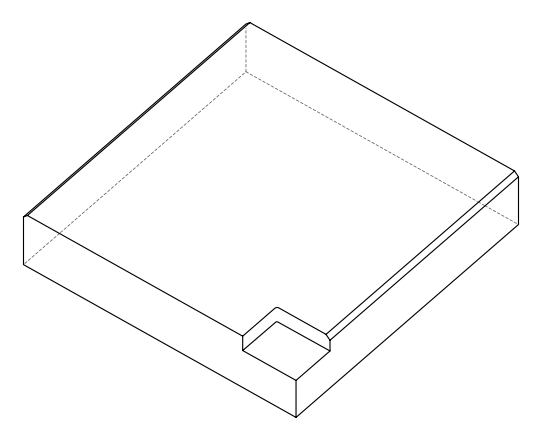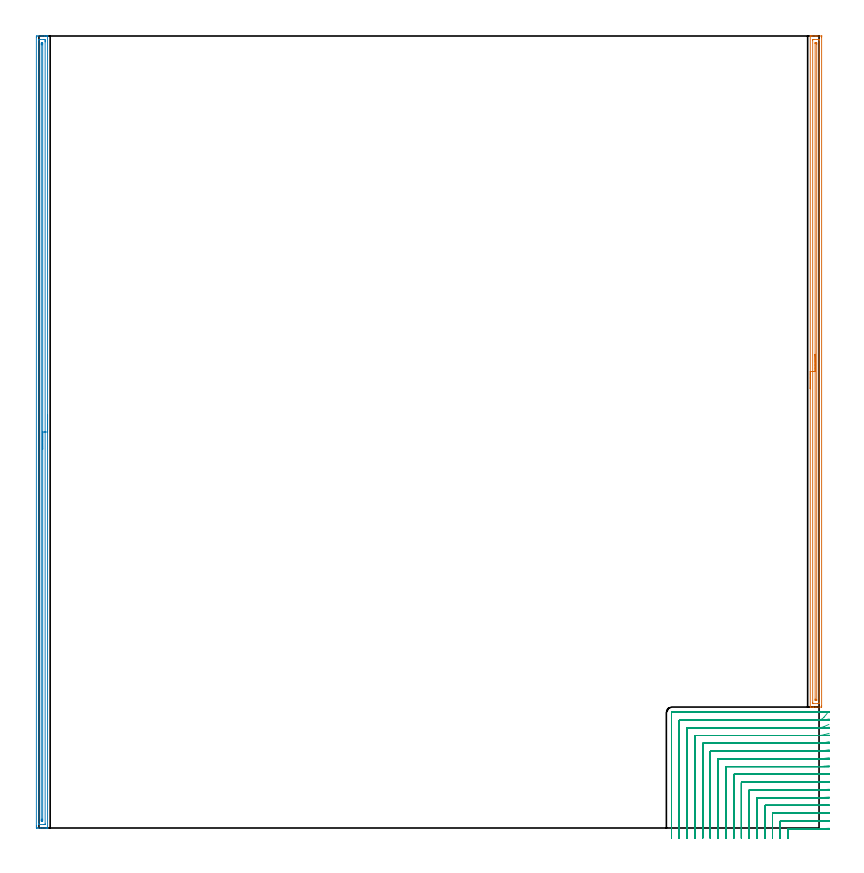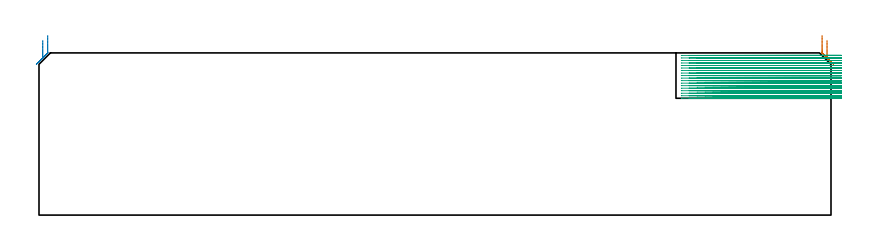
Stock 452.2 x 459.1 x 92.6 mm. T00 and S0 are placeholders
(PLAN: 3 operations, 1 tool changes, 83.4 min)
(1 AREA_MILL | FG_CHAMFER_SURFACE | UGT0205_001 | 9.51 min | 8562 mm3)
(2 AREA_MILL_1 | FG_CHAMFER_SURFACE_1 | UGT0205_001 | 11.19 min | 9695 mm3)
(3 MILL_CORNER_NOTCH_RECTANGULAR | CORNER_NOTCH_RECTANGULAR | NXT0201_008 | Follow Part, ap 1.5, ae 75% | 62.7 min | 160560 mm3)
(TOOL UGT0205_001 | Chamfer Mill 20 x 3 x 45 deg. | D20 FL50 Z2)
(TOOL NXT0201_008 | ENDMILL 6mm [2P460-0600-NA 1630] | D6 FL26 Z6)
(OP 1 AREA_MILL)
G17 G21 G94 G90
T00 M6
G54
G17 G0 G90 X447.1 Y254.6 S1061 M3
G43 Z102.6 H0
G94 G1 Y254.638 Z101.728 F250.
Y254.752 Z100.863
Y254.941 Z100.012
Y255.203 Z99.18
Y255.537 Z98.374
Y255.94 Z97.6
Y256.408 Z96.864
Y256.94 Z96.172
Y257.529 Z95.529
Y258.172 Z94.94
Y258.864 Z94.408
Y259.6 Z93.94
Y260.374 Z93.537
Y261.18 Z93.203
Y262.012 Z92.941
Y262.863 Z92.752
Y263.728 Z92.638
Y264.6 Z92.6
Y458.927
X447.103 Y459.091 Z92.588
X447.12 Y459.096 Z92.571
X447.166 Y459.099 Z92.525
X447.579 Y459.1 Z92.12
X447.922 Z91.778
X448.613 Z91.082
X449.852 Z89.845
X450.4 Z89.295
X451.02 Z88.676
X453.698 Y459.099 Z85.999
Y459.098
X453.7 Y458.48 Z86.
Y70.72
X453.698 Y70.102 Z85.999
Y70.101
X450.41 Y70.1 Z89.285
X448.959 Z90.738
X448.613 Z91.082
X447.579 Z92.12
X447.167 Z92.525
X447.12 Z92.57
X447.103 Y70.108 Z92.588
X447.1 Y70.273 Z92.6
Y264.6
X448.514 Z91.186
X448.515 Y456.792 Z91.185
X448.516 Y456.891 Z91.184
X448.521 Y457.08 Z91.179
X448.613 Y457.09 Z91.087
X449.101 Y457.099 Z90.599
X451.781 Y457.1 Z87.919
X452.187 Y457.098 Z87.513
X452.245 Y457.095 Z87.455
X452.274 Y457.091 Z87.426
X452.279 Y456.99 Z87.421
X452.285 Y456.792 Z87.415
X452.286 Y456.693 Z87.414
Y456.595
X452.285 Y72.408 Z87.415
X452.284 Y72.309 Z87.416
X452.279 Y72.12 Z87.421
X452.187 Y72.11 Z87.513
X451.699 Y72.101 Z88.001
X449.019 Y72.1 Z90.681
X448.613 Y72.102 Z91.087
X448.555 Y72.105 Z91.145
X448.526 Y72.109 Z91.174
X448.521 Y72.21 Z91.179
X448.515 Y72.408 Z91.185
X448.514 Y72.506 Z91.186
Y72.605
Y264.6
X449.928 Z89.772
X449.929 Y454.907 Z89.771
X449.93 Y455.024 Z89.77
X449.933 Y455.082 Z89.767
X449.934 Y455.088 Z89.766
X449.959 Y455.093 Z89.741
X450.013 Y455.096 Z89.687
X450.207 Y455.1 Z89.493
X450.4 Z89.3
X450.593 Y455.098 Z89.107
X450.722 Y455.095 Z88.978
X450.825 Y455.09 Z88.875
X450.865 Y455.082 Z88.835
X450.866 Y455.063 Z88.834
X450.869 Y454.907 Z88.831
X450.871 Y454.435 Z88.829
Y74.293
X450.87 Y74.176 Z88.83
X450.867 Y74.118 Z88.833
X450.866 Y74.111 Z88.834
X450.841 Y74.107 Z88.859
X450.787 Y74.104 Z88.913
X450.593 Y74.1 Z89.107
X450.4 Z89.3
X450.207 Y74.102 Z89.493
X450.078 Y74.105 Z89.622
X449.975 Y74.11 Z89.725
X449.935 Y74.118 Z89.765
X449.934 Y74.137 Z89.766
X449.931 Y74.293 Z89.769
X449.929 Y74.765 Z89.771
X449.928 Y264.6 Z89.772
Y265.472 Z89.81
Y266.336 Z89.923
Y267.188 Z90.112
Y268.02 Z90.375
Y268.826 Z90.708
Y269.6 Z91.111
Y270.336 Z91.58
Y271.028 Z92.111
Y271.671 Z92.7
Y272.26 Z93.344
Y272.791 Z94.036
Y273.26 Z94.772
Y273.663 Z95.545
Y273.997 Z96.351
Y274.259 Z97.183
Y274.448 Z98.035
Y274.562 Z98.9
Y274.6 Z99.772
G0 Z102.6
M5
M2
(OP 2 AREA_MILL_1)
G17 G21 G94 G90
T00 M6
G54
G17 G0 G90 X5. Y239.55 S1061 M3
G43 Z102.6 H0
G94 G1 Y239.512 Z101.728 F250.
Y239.398 Z100.863
Y239.209 Z100.012
Y238.947 Z99.18
Y238.613 Z98.374
Y238.21 Z97.6
Y237.742 Z96.864
Y237.21 Z96.172
Y236.621 Z95.529
Y235.978 Z94.939
Y235.286 Z94.408
Y234.55 Z93.94
Y233.776 Z93.537
Y232.97 Z93.203
Y232.138 Z92.941
Y231.287 Z92.752
Y230.422 Z92.638
Y229.55 Z92.6
Y0.183
X4.997 Y0.01 Z92.588
X4.948 Y0.007 Z92.539
X4.526 Y0. Z92.126
X4.26 Z91.86
X3.531 Z91.126
X2.276 Z89.873
X0.859 Z88.455
X-0.922 Y0.001 Z86.675
X-1.171 Y0.003 Z86.426
X-1.491 Y0.008 Z86.106
X-1.494 Y0.055 Z86.103
X-1.499 Y0.63 Z86.101
X-1.5 Y1.211 Z86.1
Y458.156
X-1.499 Y458.47 Z86.101
X-1.494 Y459.044 Z86.104
X-1.491 Y459.092 Z86.106
X-0.922 Y459.1 Z86.675
X1.75 Z89.345
X3.166 Z90.763
X3.531 Z91.126
X4.26 Z91.86
X4.526 Z92.126
X4.948 Y459.093 Z92.539
X4.997 Y459.09 Z92.588
X5. Y458.917 Z92.6
Y229.55
X3.586 Z91.186
X3.585 Y2.309 Z91.185
X3.582 Y2.199 Z91.182
X3.576 Y2.01 Z91.176
X3.531 Y2.008 Z91.131
X3.056 Y2.001 Z90.656
X-0.031 Z87.569
X-0.059 Y2.002 Z87.541
X-0.073 Y2.005 Z87.527
X-0.076 Y2.007 Z87.524
X-0.079 Y2.035 Z87.521
X-0.084 Y2.254 Z87.516
X-0.086 Y2.364 Z87.514
X-0.085 Y456.791 Z87.515
X-0.082 Y456.901 Z87.518
X-0.076 Y457.09 Z87.524
X-0.031 Y457.092 Z87.569
X0.444 Y457.099 Z88.044
X2.641 Z90.241
X3.117 Y457.097 Z90.717
X3.531 Y457.09 Z91.131
X3.579 Y456.681 Z91.179
X3.582 Y456.631 Z91.182
X3.586 Y455.787 Z91.186
Y455.732
Y229.55
X2.172 Z89.772
X2.171 Y5.101 Z89.771
X2.17 Y4.68 Z89.77
X2.164 Y4.207 Z89.764
X2.156 Y4.01 Z89.756
X1.954 Y4.002 Z89.554
X1.75 Y4.001 Z89.35
X1.544 Y4.004 Z89.144
X1.407 Y4.01 Z89.007
X1.335 Y4.023 Z88.935
X1.332 Y4.066 Z88.932
X1.33 Y4.207 Z88.93
X1.328 Y4.63 Z88.928
Y5.101
X1.329 Y453.999 Z88.929
X1.33 Y454.42 Z88.93
X1.336 Y454.893 Z88.936
X1.344 Y455.09 Z88.944
X1.546 Y455.098 Z89.146
X1.75 Y455.099 Z89.35
X1.956 Y455.096 Z89.556
X2.093 Y455.09 Z89.693
X2.165 Y455.076 Z89.765
X2.168 Y455.034 Z89.768
X2.17 Y454.893 Z89.77
X2.171 Y454.47 Z89.771
X2.172 Y453.999 Z89.772
Y229.55
Y228.678 Z89.81
Y227.814 Z89.923
Y226.962 Z90.112
Y226.13 Z90.375
Y225.324 Z90.708
Y224.55 Z91.111
Y223.814 Z91.58
Y223.122 Z92.111
Y222.479 Z92.7
Y221.89 Z93.344
Y221.359 Z94.036
Y220.89 Z94.772
Y220.487 Z95.545
Y220.153 Z96.351
Y219.891 Z97.183
Y219.702 Z98.035
Y219.588 Z98.9
Y219.55 Z99.772
G0 Z102.6
M5
M2
(OP 3 MILL_CORNER_NOTCH_RECTANGULAR)
G17 G21 G94 G90
T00 M6
G54
G17 G0 G90 X458.18 Y-0.147 S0 M3
G43 Z102.6 H1
Z91.161
G94 G1 X455.184 Y-0.306 F250.
G2 X451.62 Y-0.4 R67.5 F500.
G1 X434.495
G3 X434.2 Y-0.695 R0.3
G1 Y-3.
Y-6. F250.
G0 Z102.6
X458.195 Y4.372
Z91.161
G1 X455.2 Y4.202
G2 X451.62 Y4.1 R63. F500.
G1 X429.995
G3 X429.7 Y3.805 R0.3
G1 Y-3.
Y-6. F250.
G0 Z102.6
X458.194 Y8.893
Z91.161
G1 X455.2 Y8.71
G2 X451.62 Y8.6 R58.5 F500.
G1 X425.496
G3 X425.2 Y8.304 R0.3
G1 Y-3.
Y-6. F250.
G0 Z102.6
X458.193 Y13.418
Z91.161
G1 X455.2 Y13.219
G2 X451.62 Y13.1 R54. F500.
G1 X420.996
G3 X420.7 Y12.804 R0.3
G1 Y-3.
Y-6. F250.
G0 Z102.6
X458.192 Y17.947
Z91.161
G1 X455.2 Y17.73
G2 X451.62 Y17.6 R49.5 F500.
G1 X416.496
G3 X416.2 Y17.304 R0.3
G1 Y-3.
Y-6. F250.
G0 Z102.6
X458.19 Y22.481
Z91.161
G1 X455.2 Y22.243
G2 X451.62 Y22.1 R45. F500.
G1 X411.996
G3 X411.7 Y21.804 R0.3
G1 Y-3.
Y-6. F250.
G0 Z102.6
X458.188 Y27.024
Z91.161
G1 X455.2 Y26.759
G2 X451.62 Y26.6 R40.5 F500.
G1 X407.496
G3 X407.2 Y26.304 R0.3
G1 Y-3.
Y-6. F250.
G0 Z102.6
X458.185 Y31.577
Z91.161
G1 X455.2 Y31.278
G2 X451.62 Y31.1 R36. F500.
G1 X402.996
G3 X402.7 Y30.804 R0.3
G1 Y-3.
Y-6. F250.
G0 Z102.6
X458.181 Y36.145
Z91.161
G1 X455.2 Y35.804
G2 X451.62 Y35.6 R31.5 F500.
G1 X398.497
G3 X398.2 Y35.303 R0.3
G1 Y-3.
Y-6. F250.
G0 Z102.6
X458.173 Y40.736
Z91.161
G1 X455.2 Y40.338
G2 X451.62 Y40.1 R27. F500.
G1 X393.997
G3 X393.7 Y39.803 R0.3
G1 Y-3.
Y-6. F250.
G0 Z102.6
X458.162 Y45.364
Z91.161
G1 X455.2 Y44.887
G2 X451.62 Y44.6 R22.5 F500.
G1 X389.497
G3 X389.2 Y44.303 R0.3
G1 Y-3.
Y-6. F250.
G0 Z102.6
X458.14 Y50.056
Z91.161
G1 X455.2 Y49.46
G2 X451.62 Y49.1 R18. F500.
G1 X384.997
G3 X384.7 Y48.803 R0.3
G1 Y-3.
Y-6. F250.
G0 Z102.6
X458.093 Y54.879
Z91.161
G1 X455.2 Y54.083
G2 X451.62 Y53.6 R13.5 F500.
G1 X380.497
G3 X380.2 Y53.303 R0.3
G1 Y-3.
Y-6. F250.
G0 Z102.6
X457.952 Y60.036
Z91.161
G1 X455.2 Y58.843
G2 X451.62 Y58.1 R9. F500.
G1 X375.997
G3 X375.7 Y57.803 R0.3
G1 Y-3.
Y-6. F250.
G0 Z102.6
X457.005 Y66.597
Z91.161
G1 X455.116 Y64.267
G2 X451.62 Y62.6 R4.5 F500.
G1 X371.497
G3 X371.2 Y62.303 R0.3
G1 Y-3.
Y-6. F250.
G0 Z102.6
X454.62 Y67.1
Z91.161
G1 X451.62
X366.997 F500.
G3 X366.7 Y66.803 R0.3
G1 Y-3.
Y-6. F250.
G0 Z102.6
X458.174 Y-0.361
Z89.722
G1 X455.174 Y-0.395
G2 X454.392 Y-0.4 R67.5 F500.
G1 X434.495
G3 X434.2 Y-0.695 R0.3
G1 Y-3.
Y-6. F250.
G0 Z102.6
X458.2 Y4.144
Z89.722
G1 X455.2 Y4.105
G2 X454.392 Y4.1 R63. F500.
G1 X429.995
G3 X429.7 Y3.805 R0.3
G1 Y-3.
Y-6. F250.
G0 Z102.6
X458.2 Y8.647
Z89.722
G1 X455.2 Y8.606
G2 X454.392 Y8.6 R58.5 F500.
G1 X425.496
G3 X425.2 Y8.304 R0.3
G1 Y-3.
Y-6. F250.
G0 Z102.6
X458.2 Y13.151
Z89.722
G1 X455.2 Y13.106
G2 X454.392 Y13.1 R54. F500.
G1 X420.996
G3 X420.7 Y12.804 R0.3
G1 Y-3.
Y-6. F250.
G0 Z102.6
X458.2 Y17.656
Z89.722
G1 X455.2 Y17.607
G2 X454.392 Y17.6 R49.5 F500.
G1 X416.496
G3 X416.2 Y17.304 R0.3
G1 Y-3.
Y-6. F250.
G0 Z102.6
X458.199 Y22.161
Z89.722
G1 X455.2 Y22.107
G2 X454.392 Y22.1 R45. F500.
G1 X411.996
G3 X411.7 Y21.804 R0.3
G1 Y-3.
Y-6. F250.
G0 Z102.6
X458.199 Y26.668
Z89.722
G1 X455.2 Y26.608
G2 X454.392 Y26.6 R40.5 F500.
G1 X407.496
G3 X407.2 Y26.304 R0.3
G1 Y-3.
Y-6. F250.
G0 Z102.6
X458.199 Y31.176
Z89.722
G1 X455.2 Y31.109
G2 X454.392 Y31.1 R36. F500.
G1 X402.996
G3 X402.7 Y30.804 R0.3
G1 Y-3.
Y-6. F250.
G0 Z102.6
X458.199 Y35.687
Z89.722
G1 X455.2 Y35.61
G2 X454.392 Y35.6 R31.5 F500.
G1 X398.496
G3 X398.2 Y35.304 R0.3
G1 Y-3.
Y-6. F250.
G0 Z102.6
X458.199 Y40.202
Z89.722
G1 X455.2 Y40.112
G2 X454.392 Y40.1 R27. F500.
G1 X393.997
G3 X393.7 Y39.803 R0.3
G1 Y-3.
Y-6. F250.
G0 Z102.6
X458.198 Y44.722
Z89.722
G1 X455.2 Y44.615
G2 X454.392 Y44.6 R22.5 F500.
G1 X389.497
G3 X389.2 Y44.303 R0.3
G1 Y-3.
Y-6. F250.
G0 Z102.6
X458.197 Y49.253
Z89.722
G1 X455.2 Y49.118
G2 X454.392 Y49.1 R18. F500.
G1 X384.997
G3 X384.7 Y48.803 R0.3
G1 Y-3.
Y-6. F250.
G0 Z102.6
X458.195 Y53.804
Z89.722
G1 X455.2 Y53.624
G2 X454.392 Y53.6 R13.5 F500.
G1 X380.497
G3 X380.2 Y53.303 R0.3
G1 Y-3.
Y-6. F250.
G0 Z102.6
X458.188 Y58.406
Z89.722
G1 X455.2 Y58.136
G2 X454.392 Y58.1 R9. F500.
G1 X375.997
G3 X375.7 Y57.803 R0.3
G1 Y-3.
Y-6. F250.
G0 Z102.6
X458.151 Y63.212
Z89.722
G1 X455.2 Y62.673
G2 X454.392 Y62.6 R4.5 F500.
G1 X371.497
G3 X371.2 Y62.303 R0.3
G1 Y-3.
Y-6. F250.
G0 Z102.6
X457.392 Y67.1
Z89.722
G1 X454.392
X366.997 F500.
G3 X366.7 Y66.803 R0.3
G1 Y-3.
Y-6. F250.
G0 Z102.6
X458.173 Y-0.399
Z88.283
G1 X455.173 Y-0.4
X434.495 F500.
G3 X434.2 Y-0.695 R0.3
G1 Y-3.
Y-6. F250.
G0 Z102.6
X458.2 Y4.102
Z88.283
G1 X455.2 Y4.1
X455.16 F500.
X429.995
G3 X429.7 Y3.805 R0.3
G1 Y-3.
Y-6. F250.
G0 Z102.6
X458.2 Y8.602
Z88.283
G1 X455.2 Y8.6
X455.16 F500.
X425.496
G3 X425.2 Y8.304 R0.3
G1 Y-3.
Y-6. F250.
G0 Z102.6
X458.2 Y13.102
Z88.283
G1 X455.2 Y13.1
X455.16 F500.
X420.996
G3 X420.7 Y12.804 R0.3
G1 Y-3.
Y-6. F250.
G0 Z102.6
X458.2 Y17.602
Z88.283
G1 X455.2 Y17.6
X455.16 F500.
X416.496
G3 X416.2 Y17.304 R0.3
G1 Y-3.
Y-6. F250.
G0 Z102.6
X458.2 Y22.103
Z88.283
G1 X455.2 Y22.1
X455.16 F500.
X411.996
G3 X411.7 Y21.804 R0.3
G1 Y-3.
Y-6. F250.
G0 Z102.6
X458.2 Y26.603
Z88.283
G1 X455.2 Y26.6
X455.16 F500.
X407.496
G3 X407.2 Y26.304 R0.3
G1 Y-3.
Y-6. F250.
G0 Z102.6
X458.2 Y31.103
Z88.283
G1 X455.2 Y31.1
X455.16 F500.
X402.996
G3 X402.7 Y30.804 R0.3
G1 Y-3.
Y-6. F250.
G0 Z102.6
X458.2 Y35.604
Z88.283
G1 X455.2 Y35.6
X455.16 F500.
X398.496
G3 X398.2 Y35.304 R0.3
G1 Y-3.
Y-6. F250.
G0 Z102.6
X458.2 Y40.105
Z88.283
G1 X455.2 Y40.1
X455.16 F500.
X393.997
G3 X393.7 Y39.803 R0.3
G1 Y-3.
Y-6. F250.
G0 Z102.6
X458.2 Y44.605
Z88.283
G1 X455.2 Y44.6
X455.16 F500.
X389.497
G3 X389.2 Y44.303 R0.3
G1 Y-3.
Y-6. F250.
G0 Z102.6
X458.2 Y49.107
Z88.283
G1 X455.2 Y49.1
X455.16 F500.
X384.997
G3 X384.7 Y48.803 R0.3
G1 Y-3.
Y-6. F250.
G0 Z102.6
X458.2 Y53.609
Z88.283
G1 X455.2 Y53.6
X455.16 F500.
X380.497
G3 X380.2 Y53.303 R0.3
G1 Y-3.
Y-6. F250.
G0 Z102.6
X458.2 Y58.114
Z88.283
G1 X455.2 Y58.1
X455.16 F500.
X375.997
G3 X375.7 Y57.803 R0.3
G1 Y-3.
Y-6. F250.
G0 Z102.6
X458.2 Y62.627
Z88.283
G1 X455.2 Y62.6
X455.16 F500.
X371.497
G3 X371.2 Y62.303 R0.3
G1 Y-3.
Y-6. F250.
G0 Z102.6
X458.16 Y67.1
Z88.283
G1 X455.16
X366.997 F500.
G3 X366.7 Y66.803 R0.3
G1 Y-3.
Y-6. F250.
G0 Z102.6
X458.173 Y-0.4
Z86.844
G1 X455.173
X434.495 F500.
G3 X434.2 Y-0.695 R0.3
G1 Y-3.
Y-6. F250.
G0 Z102.6
X458.2 Y4.1
Z86.844
G1 X455.2
X429.995 F500.
G3 X429.7 Y3.805 R0.3
G1 Y-3.
Y-6. F250.
G0 Z102.6
X458.2 Y8.6
Z86.844
G1 X455.2
X425.496 F500.
G3 X425.2 Y8.304 R0.3
G1 Y-3.
Y-6. F250.
G0 Z102.6
X458.2 Y13.1
Z86.844
G1 X455.2
X420.996 F500.
G3 X420.7 Y12.804 R0.3
G1 Y-3.
Y-6. F250.
G0 Z102.6
X458.2 Y17.6
Z86.844
G1 X455.2
X416.496 F500.
G3 X416.2 Y17.304 R0.3
G1 Y-3.
Y-6. F250.
G0 Z102.6
X458.2 Y22.1
Z86.844
G1 X455.2
X411.996 F500.
G3 X411.7 Y21.804 R0.3
G1 Y-3.
Y-6. F250.
G0 Z102.6
X458.2 Y26.6
Z86.844
G1 X455.2
X407.496 F500.
G3 X407.2 Y26.304 R0.3
G1 Y-3.
Y-6. F250.
G0 Z102.6
X458.2 Y31.1
Z86.844
G1 X455.2
X402.996 F500.
G3 X402.7 Y30.804 R0.3
G1 Y-3.
Y-6. F250.
G0 Z102.6
X458.2 Y35.6
Z86.844
G1 X455.2
X398.496 F500.
G3 X398.2 Y35.304 R0.3
G1 Y-3.
Y-6. F250.
G0 Z102.6
X458.2 Y40.1
Z86.844
G1 X455.2
X393.997 F500.
G3 X393.7 Y39.803 R0.3
G1 Y-3.
Y-6. F250.
G0 Z102.6
X458.2 Y44.6
Z86.844
G1 X455.2
X389.497 F500.
G3 X389.2 Y44.303 R0.3
G1 Y-3.
Y-6. F250.
G0 Z102.6
X458.2 Y49.1
Z86.844
G1 X455.2
X384.997 F500.
G3 X384.7 Y48.803 R0.3
G1 Y-3.
Y-6. F250.
G0 Z102.6
X458.2 Y53.6
Z86.844
G1 X455.2
X380.497 F500.
G3 X380.2 Y53.303 R0.3
G1 Y-3.
Y-6. F250.
G0 Z102.6
X458.2 Y58.1
Z86.844
G1 X455.2
X375.997 F500.
G3 X375.7 Y57.803 R0.3
G1 Y-3.
Y-6. F250.
G0 Z102.6
X458.2 Y62.6
Z86.844
G1 X455.2
X371.497 F500.
G3 X371.2 Y62.303 R0.3
G1 Y-3.
Y-6. F250.
G0 Z102.6
X458.2 Y67.1
Z86.844
G1 X455.2
X366.997 F500.
G3 X366.7 Y66.803 R0.3
G1 Y-3.
Y-6. F250.
G0 Z102.6
X458.173 Y-0.4
Z85.405
G1 X455.173
X434.495 F500.
G3 X434.2 Y-0.695 R0.3
G1 Y-3.
Y-6. F250.
G0 Z102.6
X458.2 Y4.1
Z85.405
G1 X455.2
X429.995 F500.
G3 X429.7 Y3.805 R0.3
G1 Y-3.
Y-6. F250.
G0 Z102.6
X458.2 Y8.6
Z85.405
G1 X455.2
X425.496 F500.
G3 X425.2 Y8.304 R0.3
G1 Y-3.
Y-6. F250.
G0 Z102.6
X458.2 Y13.1
Z85.405
G1 X455.2
X420.996 F500.
G3 X420.7 Y12.804 R0.3
G1 Y-3.
Y-6. F250.
G0 Z102.6
X458.2 Y17.6
Z85.405
G1 X455.2
X416.496 F500.
G3 X416.2 Y17.304 R0.3
G1 Y-3.
Y-6. F250.
G0 Z102.6
X458.2 Y22.1
Z85.405
G1 X455.2
X411.996 F500.
G3 X411.7 Y21.804 R0.3
G1 Y-3.
Y-6. F250.
G0 Z102.6
X458.2 Y26.6
Z85.405
G1 X455.2
X407.496 F500.
G3 X407.2 Y26.304 R0.3
G1 Y-3.
Y-6. F250.
G0 Z102.6
X458.2 Y31.1
Z85.405
G1 X455.2
X402.996 F500.
G3 X402.7 Y30.804 R0.3
G1 Y-3.
Y-6. F250.
G0 Z102.6
X458.2 Y35.6
Z85.405
G1 X455.2
X398.496 F500.
G3 X398.2 Y35.304 R0.3
G1 Y-3.
Y-6. F250.
G0 Z102.6
X458.2 Y40.1
Z85.405
G1 X455.2
X393.997 F500.
G3 X393.7 Y39.803 R0.3
G1 Y-3.
Y-6. F250.
G0 Z102.6
X458.2 Y44.6
Z85.405
G1 X455.2
X389.497 F500.
G3 X389.2 Y44.303 R0.3
G1 Y-3.
Y-6. F250.
G0 Z102.6
X458.2 Y49.1
Z85.405
G1 X455.2
X384.997 F500.
G3 X384.7 Y48.803 R0.3
G1 Y-3.
Y-6. F250.
G0 Z102.6
X458.2 Y53.6
Z85.405
G1 X455.2
X380.497 F500.
G3 X380.2 Y53.303 R0.3
G1 Y-3.
Y-6. F250.
G0 Z102.6
X458.2 Y58.1
Z85.405
G1 X455.2
X375.997 F500.
G3 X375.7 Y57.803 R0.3
G1 Y-3.
Y-6. F250.
G0 Z102.6
X458.2 Y62.6
Z85.405
G1 X455.2
X371.497 F500.
G3 X371.2 Y62.303 R0.3
G1 Y-3.
Y-6. F250.
G0 Z102.6
X458.2 Y67.1
Z85.405
G1 X455.2
X366.997 F500.
G3 X366.7 Y66.803 R0.3
G1 Y-3.
Y-6. F250.
G0 Z102.6
X458.173 Y-0.4
Z83.967
G1 X455.173
X434.495 F500.
G3 X434.2 Y-0.695 R0.3
G1 Y-3.
Y-6. F250.
G0 Z102.6
X458.2 Y4.1
Z83.967
G1 X455.2
X429.995 F500.
G3 X429.7 Y3.805 R0.3
G1 Y-3.
Y-6. F250.
G0 Z102.6
X458.2 Y8.6
Z83.967
G1 X455.2
X425.496 F500.
G3 X425.2 Y8.304 R0.3
G1 Y-3.
Y-6. F250.
G0 Z102.6
X458.2 Y13.1
Z83.967
G1 X455.2
X420.996 F500.
G3 X420.7 Y12.804 R0.3
G1 Y-3.
Y-6. F250.
G0 Z102.6
X458.2 Y17.6
Z83.967
G1 X455.2
X416.496 F500.
G3 X416.2 Y17.304 R0.3
G1 Y-3.
Y-6. F250.
G0 Z102.6
X458.2 Y22.1
Z83.967
G1 X455.2
X411.996 F500.
G3 X411.7 Y21.804 R0.3
G1 Y-3.
Y-6. F250.
G0 Z102.6
X458.2 Y26.6
Z83.967
G1 X455.2
X407.496 F500.
G3 X407.2 Y26.304 R0.3
G1 Y-3.
Y-6. F250.
G0 Z102.6
X458.2 Y31.1
Z83.967
G1 X455.2
X402.996 F500.
G3 X402.7 Y30.804 R0.3
G1 Y-3.
Y-6. F250.
G0 Z102.6
X458.2 Y35.6
Z83.967
G1 X455.2
X398.496 F500.
G3 X398.2 Y35.304 R0.3
G1 Y-3.
Y-6. F250.
G0 Z102.6
X458.2 Y40.1
Z83.967
G1 X455.2
X393.997 F500.
G3 X393.7 Y39.803 R0.3
G1 Y-3.
Y-6. F250.
G0 Z102.6
X458.2 Y44.6
Z83.967
G1 X455.2
X389.497 F500.
G3 X389.2 Y44.303 R0.3
G1 Y-3.
Y-6. F250.
G0 Z102.6
X458.2 Y49.1
Z83.967
G1 X455.2
X384.997 F500.
G3 X384.7 Y48.803 R0.3
G1 Y-3.
Y-6. F250.
G0 Z102.6
X458.2 Y53.6
Z83.967
G1 X455.2
X380.497 F500.
G3 X380.2 Y53.303 R0.3
G1 Y-3.
Y-6. F250.
G0 Z102.6
X458.2 Y58.1
Z83.967
G1 X455.2
X375.997 F500.
G3 X375.7 Y57.803 R0.3
G1 Y-3.
Y-6. F250.
G0 Z102.6
X458.2 Y62.6
Z83.967
G1 X455.2
X371.497 F500.
G3 X371.2 Y62.303 R0.3
G1 Y-3.
Y-6. F250.
G0 Z102.6
X458.2 Y67.1
Z83.967
G1 X455.2
X366.997 F500.
G3 X366.7 Y66.803 R0.3
G1 Y-3.
Y-6. F250.
G0 Z102.6
X458.173 Y-0.4
Z82.528
G1 X455.173
X434.495 F500.
G3 X434.2 Y-0.695 R0.3
G1 Y-3.
Y-6. F250.
G0 Z102.6
X458.2 Y4.1
Z82.528
G1 X455.2
X429.995 F500.
G3 X429.7 Y3.805 R0.3
G1 Y-3.
Y-6. F250.
G0 Z102.6
X458.2 Y8.6
Z82.528
G1 X455.2
X425.496 F500.
G3 X425.2 Y8.304 R0.3
G1 Y-3.
Y-6. F250.
G0 Z102.6
X458.2 Y13.1
Z82.528
G1 X455.2
X420.996 F500.
G3 X420.7 Y12.804 R0.3
G1 Y-3.
Y-6. F250.
G0 Z102.6
X458.2 Y17.6
Z82.528
G1 X455.2
X416.496 F500.
G3 X416.2 Y17.304 R0.3
G1 Y-3.
Y-6. F250.
G0 Z102.6
X458.2 Y22.1
Z82.528
G1 X455.2
X411.996 F500.
G3 X411.7 Y21.804 R0.3
G1 Y-3.
Y-6. F250.
G0 Z102.6
X458.2 Y26.6
Z82.528
G1 X455.2
X407.496 F500.
G3 X407.2 Y26.304 R0.3
G1 Y-3.
Y-6. F250.
G0 Z102.6
X458.2 Y31.1
Z82.528
G1 X455.2
X402.996 F500.
G3 X402.7 Y30.804 R0.3
G1 Y-3.
Y-6. F250.
G0 Z102.6
X458.2 Y35.6
Z82.528
G1 X455.2
X398.496 F500.
G3 X398.2 Y35.304 R0.3
G1 Y-3.
Y-6. F250.
G0 Z102.6
X458.2 Y40.1
Z82.528
G1 X455.2
X393.997 F500.
G3 X393.7 Y39.803 R0.3
G1 Y-3.
Y-6. F250.
G0 Z102.6
X458.2 Y44.6
Z82.528
G1 X455.2
X389.497 F500.
G3 X389.2 Y44.303 R0.3
G1 Y-3.
Y-6. F250.
G0 Z102.6
X458.2 Y49.1
Z82.528
G1 X455.2
X384.997 F500.
G3 X384.7 Y48.803 R0.3
G1 Y-3.
Y-6. F250.
G0 Z102.6
X458.2 Y53.6
Z82.528
G1 X455.2
X380.497 F500.
G3 X380.2 Y53.303 R0.3
G1 Y-3.
Y-6. F250.
G0 Z102.6
X458.2 Y58.1
Z82.528
G1 X455.2
X375.997 F500.
G3 X375.7 Y57.803 R0.3
G1 Y-3.
Y-6. F250.
G0 Z102.6
X458.2 Y62.6
Z82.528
G1 X455.2
X371.497 F500.
G3 X371.2 Y62.303 R0.3
G1 Y-3.
Y-6. F250.
G0 Z102.6
X458.2 Y67.1
Z82.528
G1 X455.2
X366.997 F500.
G3 X366.7 Y66.803 R0.3
G1 Y-3.
Y-6. F250.
G0 Z102.6
X458.173 Y-0.4
Z81.089
G1 X455.173
X434.495 F500.
G3 X434.2 Y-0.695 R0.3
G1 Y-3.
Y-6. F250.
G0 Z102.6
X458.2 Y4.1
Z81.089
G1 X455.2
X429.995 F500.
G3 X429.7 Y3.805 R0.3
G1 Y-3.
Y-6. F250.
G0 Z102.6
X458.2 Y8.6
Z81.089
G1 X455.2
X425.496 F500.
G3 X425.2 Y8.304 R0.3
G1 Y-3.
Y-6. F250.
G0 Z102.6
X458.2 Y13.1
Z81.089
G1 X455.2
X420.996 F500.
G3 X420.7 Y12.804 R0.3
G1 Y-3.
Y-6. F250.
G0 Z102.6
X458.2 Y17.6
Z81.089
G1 X455.2
X416.496 F500.
G3 X416.2 Y17.304 R0.3
G1 Y-3.
Y-6. F250.
G0 Z102.6
X458.2 Y22.1
Z81.089
G1 X455.2
X411.996 F500.
G3 X411.7 Y21.804 R0.3
G1 Y-3.
Y-6. F250.
G0 Z102.6
X458.2 Y26.6
Z81.089
G1 X455.2
X407.496 F500.
G3 X407.2 Y26.304 R0.3
G1 Y-3.
Y-6. F250.
G0 Z102.6
X458.2 Y31.1
Z81.089
G1 X455.2
X402.996 F500.
G3 X402.7 Y30.804 R0.3
G1 Y-3.
Y-6. F250.
G0 Z102.6
X458.2 Y35.6
Z81.089
G1 X455.2
X398.496 F500.
G3 X398.2 Y35.304 R0.3
G1 Y-3.
Y-6. F250.
G0 Z102.6
X458.2 Y40.1
Z81.089
G1 X455.2
X393.997 F500.
G3 X393.7 Y39.803 R0.3
G1 Y-3.
Y-6. F250.
G0 Z102.6
X458.2 Y44.6
Z81.089
G1 X455.2
X389.497 F500.
G3 X389.2 Y44.303 R0.3
G1 Y-3.
Y-6. F250.
G0 Z102.6
X458.2 Y49.1
Z81.089
G1 X455.2
X384.997 F500.
G3 X384.7 Y48.803 R0.3
G1 Y-3.
Y-6. F250.
G0 Z102.6
X458.2 Y53.6
Z81.089
G1 X455.2
X380.497 F500.
G3 X380.2 Y53.303 R0.3
G1 Y-3.
Y-6. F250.
G0 Z102.6
X458.2 Y58.1
Z81.089
G1 X455.2
X375.997 F500.
G3 X375.7 Y57.803 R0.3
G1 Y-3.
Y-6. F250.
G0 Z102.6
X458.2 Y62.6
Z81.089
G1 X455.2
X371.497 F500.
G3 X371.2 Y62.303 R0.3
G1 Y-3.
Y-6. F250.
G0 Z102.6
X458.2 Y67.1
Z81.089
G1 X455.2
X366.997 F500.
G3 X366.7 Y66.803 R0.3
G1 Y-3.
Y-6. F250.
G0 Z102.6
X458.173 Y-0.4
Z79.65
G1 X455.173
X434.495 F500.
G3 X434.2 Y-0.695 R0.3
G1 Y-3.
Y-6. F250.
G0 Z102.6
X458.2 Y4.1
Z79.65
G1 X455.2
X429.995 F500.
G3 X429.7 Y3.805 R0.3
G1 Y-3.
Y-6. F250.
G0 Z102.6
X458.2 Y8.6
Z79.65
G1 X455.2
X425.496 F500.
G3 X425.2 Y8.304 R0.3
G1 Y-3.
Y-6. F250.
G0 Z102.6
X458.2 Y13.1
Z79.65
G1 X455.2
X420.996 F500.
G3 X420.7 Y12.804 R0.3
G1 Y-3.
Y-6. F250.
G0 Z102.6
X458.2 Y17.6
Z79.65
G1 X455.2
X416.496 F500.
G3 X416.2 Y17.304 R0.3
G1 Y-3.
Y-6. F250.
G0 Z102.6
X458.2 Y22.1
Z79.65
G1 X455.2
X411.996 F500.
G3 X411.7 Y21.804 R0.3
G1 Y-3.
Y-6. F250.
G0 Z102.6
X458.2 Y26.6
Z79.65
G1 X455.2
X407.496 F500.
G3 X407.2 Y26.304 R0.3
G1 Y-3.
Y-6. F250.
G0 Z102.6
X458.2 Y31.1
Z79.65
G1 X455.2
X402.996 F500.
G3 X402.7 Y30.804 R0.3
G1 Y-3.
Y-6. F250.
G0 Z102.6
X458.2 Y35.6
Z79.65
G1 X455.2
X398.496 F500.
G3 X398.2 Y35.304 R0.3
G1 Y-3.
Y-6. F250.
G0 Z102.6
X458.2 Y40.1
Z79.65
G1 X455.2
X393.997 F500.
G3 X393.7 Y39.803 R0.3
G1 Y-3.
Y-6. F250.
G0 Z102.6
X458.2 Y44.6
Z79.65
G1 X455.2
X389.497 F500.
G3 X389.2 Y44.303 R0.3
G1 Y-3.
Y-6. F250.
G0 Z102.6
X458.2 Y49.1
Z79.65
G1 X455.2
X384.997 F500.
G3 X384.7 Y48.803 R0.3
G1 Y-3.
Y-6. F250.
G0 Z102.6
X458.2 Y53.6
Z79.65
G1 X455.2
X380.497 F500.
G3 X380.2 Y53.303 R0.3
G1 Y-3.
Y-6. F250.
G0 Z102.6
X458.2 Y58.1
Z79.65
G1 X455.2
X375.997 F500.
G3 X375.7 Y57.803 R0.3
G1 Y-3.
Y-6. F250.
G0 Z102.6
X458.2 Y62.6
Z79.65
G1 X455.2
X371.497 F500.
G3 X371.2 Y62.303 R0.3
G1 Y-3.
Y-6. F250.
G0 Z102.6
X458.2 Y67.1
Z79.65
G1 X455.2
X366.997 F500.
G3 X366.7 Y66.803 R0.3
G1 Y-3.
Y-6. F250.
G0 Z102.6
X458.173 Y-0.4
Z78.211
G1 X455.173
X434.495 F500.
G3 X434.2 Y-0.695 R0.3
G1 Y-3.
Y-6. F250.
G0 Z102.6
X458.2 Y4.1
Z78.211
G1 X455.2
X429.995 F500.
G3 X429.7 Y3.805 R0.3
G1 Y-3.
Y-6. F250.
G0 Z102.6
X458.2 Y8.6
Z78.211
G1 X455.2
X425.496 F500.
G3 X425.2 Y8.304 R0.3
G1 Y-3.
Y-6. F250.
G0 Z102.6
X458.2 Y13.1
Z78.211
G1 X455.2
X420.996 F500.
G3 X420.7 Y12.804 R0.3
G1 Y-3.
Y-6. F250.
G0 Z102.6
X458.2 Y17.6
Z78.211
G1 X455.2
X416.496 F500.
G3 X416.2 Y17.304 R0.3
G1 Y-3.
Y-6. F250.
G0 Z102.6
X458.2 Y22.1
Z78.211
G1 X455.2
X411.996 F500.
G3 X411.7 Y21.804 R0.3
G1 Y-3.
Y-6. F250.
G0 Z102.6
X458.2 Y26.6
Z78.211
G1 X455.2
X407.496 F500.
G3 X407.2 Y26.304 R0.3
G1 Y-3.
Y-6. F250.
G0 Z102.6
X458.2 Y31.1
Z78.211
G1 X455.2
X402.996 F500.
G3 X402.7 Y30.804 R0.3
G1 Y-3.
Y-6. F250.
G0 Z102.6
X458.2 Y35.6
Z78.211
G1 X455.2
X398.496 F500.
G3 X398.2 Y35.304 R0.3
G1 Y-3.
Y-6. F250.
G0 Z102.6
X458.2 Y40.1
Z78.211
G1 X455.2
X393.997 F500.
G3 X393.7 Y39.803 R0.3
G1 Y-3.
Y-6. F250.
G0 Z102.6
X458.2 Y44.6
Z78.211
G1 X455.2
X389.497 F500.
G3 X389.2 Y44.303 R0.3
G1 Y-3.
Y-6. F250.
G0 Z102.6
X458.2 Y49.1
Z78.211
G1 X455.2
X384.997 F500.
G3 X384.7 Y48.803 R0.3
G1 Y-3.
Y-6. F250.
G0 Z102.6
X458.2 Y53.6
Z78.211
G1 X455.2
X380.497 F500.
G3 X380.2 Y53.303 R0.3
G1 Y-3.
Y-6. F250.
G0 Z102.6
X458.2 Y58.1
Z78.211
G1 X455.2
X375.997 F500.
G3 X375.7 Y57.803 R0.3
G1 Y-3.
Y-6. F250.
G0 Z102.6
X458.2 Y62.6
Z78.211
G1 X455.2
X371.497 F500.
G3 X371.2 Y62.303 R0.3
G1 Y-3.
Y-6. F250.
G0 Z102.6
X458.2 Y67.1
Z78.211
G1 X455.2
X366.997 F500.
G3 X366.7 Y66.803 R0.3
G1 Y-3.
Y-6. F250.
G0 Z102.6
X458.173 Y-0.4
Z76.772
G1 X455.173
X434.495 F500.
G3 X434.2 Y-0.695 R0.3
G1 Y-3.
Y-6. F250.
G0 Z102.6
X458.2 Y4.1
Z76.772
G1 X455.2
X429.995 F500.
G3 X429.7 Y3.805 R0.3
G1 Y-3.
Y-6. F250.
G0 Z102.6
X458.2 Y8.6
Z76.772
G1 X455.2
X425.496 F500.
G3 X425.2 Y8.304 R0.3
G1 Y-3.
Y-6. F250.
G0 Z102.6
X458.2 Y13.1
Z76.772
G1 X455.2
X420.996 F500.
G3 X420.7 Y12.804 R0.3
G1 Y-3.
Y-6. F250.
G0 Z102.6
X458.2 Y17.6
Z76.772
G1 X455.2
X416.496 F500.
G3 X416.2 Y17.304 R0.3
G1 Y-3.
Y-6. F250.
G0 Z102.6
X458.2 Y22.1
Z76.772
G1 X455.2
X411.996 F500.
G3 X411.7 Y21.804 R0.3
G1 Y-3.
Y-6. F250.
G0 Z102.6
X458.2 Y26.6
Z76.772
G1 X455.2
X407.496 F500.
G3 X407.2 Y26.304 R0.3
G1 Y-3.
Y-6. F250.
G0 Z102.6
X458.2 Y31.1
Z76.772
G1 X455.2
X402.996 F500.
G3 X402.7 Y30.804 R0.3
G1 Y-3.
Y-6. F250.
G0 Z102.6
X458.2 Y35.6
Z76.772
G1 X455.2
X398.496 F500.
G3 X398.2 Y35.304 R0.3
G1 Y-3.
Y-6. F250.
G0 Z102.6
X458.2 Y40.1
Z76.772
G1 X455.2
X393.997 F500.
G3 X393.7 Y39.803 R0.3
G1 Y-3.
Y-6. F250.
G0 Z102.6
X458.2 Y44.6
Z76.772
G1 X455.2
X389.497 F500.
G3 X389.2 Y44.303 R0.3
G1 Y-3.
Y-6. F250.
G0 Z102.6
X458.2 Y49.1
Z76.772
G1 X455.2
X384.997 F500.
G3 X384.7 Y48.803 R0.3
G1 Y-3.
Y-6. F250.
G0 Z102.6
X458.2 Y53.6
Z76.772
G1 X455.2
X380.497 F500.
G3 X380.2 Y53.303 R0.3
G1 Y-3.
Y-6. F250.
G0 Z102.6
X458.2 Y58.1
Z76.772
G1 X455.2
X375.997 F500.
G3 X375.7 Y57.803 R0.3
G1 Y-3.
Y-6. F250.
G0 Z102.6
X458.2 Y62.6
Z76.772
G1 X455.2
X371.497 F500.
G3 X371.2 Y62.303 R0.3
G1 Y-3.
Y-6. F250.
G0 Z102.6
X458.2 Y67.1
Z76.772
G1 X455.2
X366.997 F500.
G3 X366.7 Y66.803 R0.3
G1 Y-3.
Y-6. F250.
G0 Z102.6
X458.173 Y-0.4
Z75.333
G1 X455.173
X434.495 F500.
G3 X434.2 Y-0.695 R0.3
G1 Y-3.
Y-6. F250.
G0 Z102.6
X458.2 Y4.1
Z75.333
G1 X455.2
X429.995 F500.
G3 X429.7 Y3.805 R0.3
G1 Y-3.
Y-6. F250.
G0 Z102.6
X458.2 Y8.6
Z75.333
G1 X455.2
X425.496 F500.
G3 X425.2 Y8.304 R0.3
G1 Y-3.
Y-6. F250.
G0 Z102.6
X458.2 Y13.1
Z75.333
G1 X455.2
X420.996 F500.
G3 X420.7 Y12.804 R0.3
G1 Y-3.
Y-6. F250.
G0 Z102.6
X458.2 Y17.6
Z75.333
G1 X455.2
X416.496 F500.
G3 X416.2 Y17.304 R0.3
G1 Y-3.
Y-6. F250.
G0 Z102.6
X458.2 Y22.1
Z75.333
G1 X455.2
X411.996 F500.
G3 X411.7 Y21.804 R0.3
G1 Y-3.
Y-6. F250.
G0 Z102.6
X458.2 Y26.6
Z75.333
G1 X455.2
X407.496 F500.
G3 X407.2 Y26.304 R0.3
G1 Y-3.
Y-6. F250.
G0 Z102.6
X458.2 Y31.1
Z75.333
G1 X455.2
X402.996 F500.
G3 X402.7 Y30.804 R0.3
G1 Y-3.
Y-6. F250.
G0 Z102.6
X458.2 Y35.6
Z75.333
G1 X455.2
X398.496 F500.
G3 X398.2 Y35.304 R0.3
G1 Y-3.
Y-6. F250.
G0 Z102.6
X458.2 Y40.1
Z75.333
G1 X455.2
X393.997 F500.
G3 X393.7 Y39.803 R0.3
G1 Y-3.
Y-6. F250.
G0 Z102.6
X458.2 Y44.6
Z75.333
G1 X455.2
X389.497 F500.
G3 X389.2 Y44.303 R0.3
G1 Y-3.
Y-6. F250.
G0 Z102.6
X458.2 Y49.1
Z75.333
G1 X455.2
X384.997 F500.
G3 X384.7 Y48.803 R0.3
G1 Y-3.
Y-6. F250.
G0 Z102.6
X458.2 Y53.6
Z75.333
G1 X455.2
X380.497 F500.
G3 X380.2 Y53.303 R0.3
G1 Y-3.
Y-6. F250.
G0 Z102.6
X458.2 Y58.1
Z75.333
G1 X455.2
X375.997 F500.
G3 X375.7 Y57.803 R0.3
G1 Y-3.
Y-6. F250.
G0 Z102.6
X458.2 Y62.6
Z75.333
G1 X455.2
X371.497 F500.
G3 X371.2 Y62.303 R0.3
G1 Y-3.
Y-6. F250.
G0 Z102.6
X458.2 Y67.1
Z75.333
G1 X455.2
X366.997 F500.
G3 X366.7 Y66.803 R0.3
G1 Y-3.
Y-6. F250.
G0 Z102.6
X458.173 Y-0.4
Z73.894
G1 X455.173
X434.495 F500.
G3 X434.2 Y-0.695 R0.3
G1 Y-3.
Y-6. F250.
G0 Z102.6
X458.2 Y4.1
Z73.894
G1 X455.2
X429.995 F500.
G3 X429.7 Y3.805 R0.3
G1 Y-3.
Y-6. F250.
G0 Z102.6
X458.2 Y8.6
Z73.894
G1 X455.2
X425.496 F500.
G3 X425.2 Y8.304 R0.3
G1 Y-3.
Y-6. F250.
G0 Z102.6
X458.2 Y13.1
Z73.894
G1 X455.2
X420.996 F500.
G3 X420.7 Y12.804 R0.3
G1 Y-3.
Y-6. F250.
G0 Z102.6
X458.2 Y17.6
Z73.894
G1 X455.2
X416.496 F500.
G3 X416.2 Y17.304 R0.3
G1 Y-3.
Y-6. F250.
G0 Z102.6
X458.2 Y22.1
Z73.894
G1 X455.2
X411.996 F500.
G3 X411.7 Y21.804 R0.3
G1 Y-3.
Y-6. F250.
G0 Z102.6
X458.2 Y26.6
Z73.894
G1 X455.2
X407.496 F500.
G3 X407.2 Y26.304 R0.3
G1 Y-3.
Y-6. F250.
G0 Z102.6
X458.2 Y31.1
Z73.894
G1 X455.2
X402.996 F500.
G3 X402.7 Y30.804 R0.3
G1 Y-3.
Y-6. F250.
G0 Z102.6
X458.2 Y35.6
Z73.894
G1 X455.2
X398.496 F500.
G3 X398.2 Y35.304 R0.3
G1 Y-3.
Y-6. F250.
G0 Z102.6
X458.2 Y40.1
Z73.894
G1 X455.2
X393.997 F500.
G3 X393.7 Y39.803 R0.3
G1 Y-3.
Y-6. F250.
G0 Z102.6
X458.2 Y44.6
Z73.894
G1 X455.2
X389.497 F500.
G3 X389.2 Y44.303 R0.3
G1 Y-3.
Y-6. F250.
G0 Z102.6
X458.2 Y49.1
Z73.894
G1 X455.2
X384.997 F500.
G3 X384.7 Y48.803 R0.3
G1 Y-3.
Y-6. F250.
G0 Z102.6
X458.2 Y53.6
Z73.894
G1 X455.2
X380.497 F500.
G3 X380.2 Y53.303 R0.3
G1 Y-3.
Y-6. F250.
G0 Z102.6
X458.2 Y58.1
Z73.894
G1 X455.2
X375.997 F500.
G3 X375.7 Y57.803 R0.3
G1 Y-3.
Y-6. F250.
G0 Z102.6
X458.2 Y62.6
Z73.894
G1 X455.2
X371.497 F500.
G3 X371.2 Y62.303 R0.3
G1 Y-3.
Y-6. F250.
G0 Z102.6
X458.2 Y67.1
Z73.894
G1 X455.2
X366.997 F500.
G3 X366.7 Y66.803 R0.3
G1 Y-3.
Y-6. F250.
G0 Z102.6
X458.173 Y-0.4
Z72.456
G1 X455.173
X434.495 F500.
G3 X434.2 Y-0.695 R0.3
G1 Y-3.
Y-6. F250.
G0 Z102.6
X458.2 Y4.1
Z72.456
G1 X455.2
X429.995 F500.
G3 X429.7 Y3.805 R0.3
G1 Y-3.
Y-6. F250.
G0 Z102.6
X458.2 Y8.6
Z72.456
G1 X455.2
X425.496 F500.
G3 X425.2 Y8.304 R0.3
G1 Y-3.
Y-6. F250.
G0 Z102.6
X458.2 Y13.1
Z72.456
G1 X455.2
X420.996 F500.
G3 X420.7 Y12.804 R0.3
G1 Y-3.
Y-6. F250.
G0 Z102.6
X458.2 Y17.6
Z72.456
G1 X455.2
X416.496 F500.
G3 X416.2 Y17.304 R0.3
G1 Y-3.
Y-6. F250.
G0 Z102.6
X458.2 Y22.1
Z72.456
G1 X455.2
X411.996 F500.
G3 X411.7 Y21.804 R0.3
G1 Y-3.
Y-6. F250.
G0 Z102.6
X458.2 Y26.6
Z72.456
G1 X455.2
X407.496 F500.
G3 X407.2 Y26.304 R0.3
G1 Y-3.
Y-6. F250.
G0 Z102.6
X458.2 Y31.1
Z72.456
G1 X455.2
X402.996 F500.
G3 X402.7 Y30.804 R0.3
G1 Y-3.
Y-6. F250.
G0 Z102.6
X458.2 Y35.6
Z72.456
G1 X455.2
X398.496 F500.
G3 X398.2 Y35.304 R0.3
G1 Y-3.
Y-6. F250.
G0 Z102.6
X458.2 Y40.1
Z72.456
G1 X455.2
X393.997 F500.
G3 X393.7 Y39.803 R0.3
G1 Y-3.
Y-6. F250.
G0 Z102.6
X458.2 Y44.6
Z72.456
G1 X455.2
X389.497 F500.
G3 X389.2 Y44.303 R0.3
G1 Y-3.
Y-6. F250.
G0 Z102.6
X458.2 Y49.1
Z72.456
G1 X455.2
X384.997 F500.
G3 X384.7 Y48.803 R0.3
G1 Y-3.
Y-6. F250.
G0 Z102.6
X458.2 Y53.6
Z72.456
G1 X455.2
X380.497 F500.
G3 X380.2 Y53.303 R0.3
G1 Y-3.
Y-6. F250.
G0 Z102.6
X458.2 Y58.1
Z72.456
G1 X455.2
X375.997 F500.
G3 X375.7 Y57.803 R0.3
G1 Y-3.
Y-6. F250.
G0 Z102.6
X458.2 Y62.6
Z72.456
G1 X455.2
X371.497 F500.
G3 X371.2 Y62.303 R0.3
G1 Y-3.
Y-6. F250.
G0 Z102.6
X458.2 Y67.1
Z72.456
G1 X455.2
X366.997 F500.
G3 X366.7 Y66.803 R0.3
G1 Y-3.
Y-6. F250.
G0 Z102.6
X458.173 Y-0.4
Z71.017
G1 X455.173
X434.495 F500.
G3 X434.2 Y-0.695 R0.3
G1 Y-3.
Y-6. F250.
G0 Z102.6
X458.2 Y4.1
Z71.017
G1 X455.2
X429.995 F500.
G3 X429.7 Y3.805 R0.3
G1 Y-3.
Y-6. F250.
G0 Z102.6
X458.2 Y8.6
Z71.017
G1 X455.2
X425.496 F500.
G3 X425.2 Y8.304 R0.3
G1 Y-3.
Y-6. F250.
G0 Z102.6
X458.2 Y13.1
Z71.017
G1 X455.2
X420.996 F500.
G3 X420.7 Y12.804 R0.3
G1 Y-3.
Y-6. F250.
G0 Z102.6
X458.2 Y17.6
Z71.017
G1 X455.2
X416.496 F500.
G3 X416.2 Y17.304 R0.3
G1 Y-3.
Y-6. F250.
G0 Z102.6
X458.2 Y22.1
Z71.017
G1 X455.2
X411.996 F500.
G3 X411.7 Y21.804 R0.3
G1 Y-3.
Y-6. F250.
G0 Z102.6
X458.2 Y26.6
Z71.017
G1 X455.2
X407.496 F500.
G3 X407.2 Y26.304 R0.3
G1 Y-3.
Y-6. F250.
G0 Z102.6
X458.2 Y31.1
Z71.017
G1 X455.2
X402.996 F500.
G3 X402.7 Y30.804 R0.3
G1 Y-3.
Y-6. F250.
G0 Z102.6
X458.2 Y35.6
Z71.017
G1 X455.2
X398.496 F500.
G3 X398.2 Y35.304 R0.3
G1 Y-3.
Y-6. F250.
G0 Z102.6
X458.2 Y40.1
Z71.017
G1 X455.2
X393.997 F500.
G3 X393.7 Y39.803 R0.3
G1 Y-3.
Y-6. F250.
G0 Z102.6
X458.2 Y44.6
Z71.017
G1 X455.2
X389.497 F500.
G3 X389.2 Y44.303 R0.3
G1 Y-3.
Y-6. F250.
G0 Z102.6
X458.2 Y49.1
Z71.017
G1 X455.2
X384.997 F500.
G3 X384.7 Y48.803 R0.3
G1 Y-3.
Y-6. F250.
G0 Z102.6
X458.2 Y53.6
Z71.017
G1 X455.2
X380.497 F500.
G3 X380.2 Y53.303 R0.3
G1 Y-3.
Y-6. F250.
G0 Z102.6
X458.2 Y58.1
Z71.017
G1 X455.2
X375.997 F500.
G3 X375.7 Y57.803 R0.3
G1 Y-3.
Y-6. F250.
G0 Z102.6
X458.2 Y62.6
Z71.017
G1 X455.2
X371.497 F500.
G3 X371.2 Y62.303 R0.3
G1 Y-3.
Y-6. F250.
G0 Z102.6
X458.2 Y67.1
Z71.017
G1 X455.2
X366.997 F500.
G3 X366.7 Y66.803 R0.3
G1 Y-3.
Y-6. F250.
G0 Z102.6
X458.173 Y-0.4
Z69.578
G1 X455.173
X434.495 F500.
G3 X434.2 Y-0.695 R0.3
G1 Y-3.
Y-6. F250.
G0 Z102.6
X458.2 Y4.1
Z69.578
G1 X455.2
X429.995 F500.
G3 X429.7 Y3.805 R0.3
G1 Y-3.
Y-6. F250.
G0 Z102.6
X458.2 Y8.6
Z69.578
G1 X455.2
X425.496 F500.
G3 X425.2 Y8.304 R0.3
G1 Y-3.
Y-6. F250.
G0 Z102.6
X458.2 Y13.1
Z69.578
G1 X455.2
X420.996 F500.
G3 X420.7 Y12.804 R0.3
G1 Y-3.
Y-6. F250.
G0 Z102.6
X458.2 Y17.6
Z69.578
G1 X455.2
X416.496 F500.
G3 X416.2 Y17.304 R0.3
G1 Y-3.
Y-6. F250.
G0 Z102.6
X458.2 Y22.1
Z69.578
G1 X455.2
X411.996 F500.
G3 X411.7 Y21.804 R0.3
G1 Y-3.
Y-6. F250.
G0 Z102.6
X458.2 Y26.6
Z69.578
G1 X455.2
X407.496 F500.
G3 X407.2 Y26.304 R0.3
G1 Y-3.
Y-6. F250.
G0 Z102.6
X458.2 Y31.1
Z69.578
G1 X455.2
X402.996 F500.
G3 X402.7 Y30.804 R0.3
G1 Y-3.
Y-6. F250.
G0 Z102.6
X458.2 Y35.6
Z69.578
G1 X455.2
X398.496 F500.
G3 X398.2 Y35.304 R0.3
G1 Y-3.
Y-6. F250.
G0 Z102.6
X458.2 Y40.1
Z69.578
G1 X455.2
X393.997 F500.
G3 X393.7 Y39.803 R0.3
G1 Y-3.
Y-6. F250.
G0 Z102.6
X458.2 Y44.6
Z69.578
G1 X455.2
X389.497 F500.
G3 X389.2 Y44.303 R0.3
G1 Y-3.
Y-6. F250.
G0 Z102.6
X458.2 Y49.1
Z69.578
G1 X455.2
X384.997 F500.
G3 X384.7 Y48.803 R0.3
G1 Y-3.
Y-6. F250.
G0 Z102.6
X458.2 Y53.6
Z69.578
G1 X455.2
X380.497 F500.
G3 X380.2 Y53.303 R0.3
G1 Y-3.
Y-6. F250.
G0 Z102.6
X458.2 Y58.1
Z69.578
G1 X455.2
X375.997 F500.
G3 X375.7 Y57.803 R0.3
G1 Y-3.
Y-6. F250.
G0 Z102.6
X458.2 Y62.6
Z69.578
G1 X455.2
X371.497 F500.
G3 X371.2 Y62.303 R0.3
G1 Y-3.
Y-6. F250.
G0 Z102.6
X458.2 Y67.1
Z69.578
G1 X455.2
X366.997 F500.
G3 X366.7 Y66.803 R0.3
G1 Y-3.
Y-6. F250.
G0 Z102.6
X458.173 Y-0.4
Z68.139
G1 X455.173
X434.495 F500.
G3 X434.2 Y-0.695 R0.3
G1 Y-3.
Y-6. F250.
G0 Z102.6
X458.2 Y4.1
Z68.139
G1 X455.2
X429.995 F500.
G3 X429.7 Y3.805 R0.3
G1 Y-3.
Y-6. F250.
G0 Z102.6
X458.2 Y8.6
Z68.139
G1 X455.2
X425.496 F500.
G3 X425.2 Y8.304 R0.3
G1 Y-3.
Y-6. F250.
G0 Z102.6
X458.2 Y13.1
Z68.139
G1 X455.2
X420.996 F500.
G3 X420.7 Y12.804 R0.3
G1 Y-3.
Y-6. F250.
G0 Z102.6
X458.2 Y17.6
Z68.139
G1 X455.2
X416.496 F500.
G3 X416.2 Y17.304 R0.3
G1 Y-3.
Y-6. F250.
G0 Z102.6
X458.2 Y22.1
Z68.139
G1 X455.2
X411.996 F500.
G3 X411.7 Y21.804 R0.3
G1 Y-3.
Y-6. F250.
G0 Z102.6
X458.2 Y26.6
Z68.139
G1 X455.2
X407.496 F500.
G3 X407.2 Y26.304 R0.3
G1 Y-3.
Y-6. F250.
G0 Z102.6
X458.2 Y31.1
Z68.139
G1 X455.2
X402.996 F500.
G3 X402.7 Y30.804 R0.3
G1 Y-3.
Y-6. F250.
G0 Z102.6
X458.2 Y35.6
Z68.139
G1 X455.2
X398.496 F500.
G3 X398.2 Y35.304 R0.3
G1 Y-3.
Y-6. F250.
G0 Z102.6
X458.2 Y40.1
Z68.139
G1 X455.2
X393.997 F500.
G3 X393.7 Y39.803 R0.3
G1 Y-3.
Y-6. F250.
G0 Z102.6
X458.2 Y44.6
Z68.139
G1 X455.2
X389.497 F500.
G3 X389.2 Y44.303 R0.3
G1 Y-3.
Y-6. F250.
G0 Z102.6
X458.2 Y49.1
Z68.139
G1 X455.2
X384.997 F500.
G3 X384.7 Y48.803 R0.3
G1 Y-3.
Y-6. F250.
G0 Z102.6
X458.2 Y53.6
Z68.139
G1 X455.2
X380.497 F500.
G3 X380.2 Y53.303 R0.3
G1 Y-3.
Y-6. F250.
G0 Z102.6
X458.2 Y58.1
Z68.139
G1 X455.2
X375.997 F500.
G3 X375.7 Y57.803 R0.3
G1 Y-3.
Y-6. F250.
G0 Z102.6
X458.2 Y62.6
Z68.139
G1 X455.2
X371.497 F500.
G3 X371.2 Y62.303 R0.3
G1 Y-3.
Y-6. F250.
G0 Z102.6
X458.2 Y67.1
Z68.139
G1 X455.2
X366.997 F500.
G3 X366.7 Y66.803 R0.3
G1 Y-3.
Y-6. F250.
G0 Z102.6
X458.173 Y-0.4
Z66.7
G1 X455.173
X434.495 F500.
G3 X434.2 Y-0.695 R0.3
G1 Y-3.
Y-6. F250.
G0 Z102.6
X458.2 Y4.1
Z66.7
G1 X455.2
X429.995 F500.
G3 X429.7 Y3.805 R0.3
G1 Y-3.
Y-6. F250.
G0 Z102.6
X458.2 Y8.6
Z66.7
G1 X455.2
X425.496 F500.
G3 X425.2 Y8.304 R0.3
G1 Y-3.
Y-6. F250.
G0 Z102.6
X458.2 Y13.1
Z66.7
G1 X455.2
X420.996 F500.
G3 X420.7 Y12.804 R0.3
G1 Y-3.
Y-6. F250.
G0 Z102.6
X458.2 Y17.6
Z66.7
G1 X455.2
X416.496 F500.
G3 X416.2 Y17.304 R0.3
G1 Y-3.
Y-6. F250.
G0 Z102.6
X458.2 Y22.1
Z66.7
G1 X455.2
X411.996 F500.
G3 X411.7 Y21.804 R0.3
G1 Y-3.
Y-6. F250.
G0 Z102.6
X458.2 Y26.6
Z66.7
G1 X455.2
X407.496 F500.
G3 X407.2 Y26.304 R0.3
G1 Y-3.
Y-6. F250.
G0 Z102.6
X458.2 Y31.1
Z66.7
G1 X455.2
X402.996 F500.
G3 X402.7 Y30.804 R0.3
G1 Y-3.
Y-6. F250.
G0 Z102.6
X458.2 Y35.6
Z66.7
G1 X455.2
X398.496 F500.
G3 X398.2 Y35.304 R0.3
G1 Y-3.
Y-6. F250.
G0 Z102.6
X458.2 Y40.1
Z66.7
G1 X455.2
X393.997 F500.
G3 X393.7 Y39.803 R0.3
G1 Y-3.
Y-6. F250.
G0 Z102.6
X458.2 Y44.6
Z66.7
G1 X455.2
X389.497 F500.
G3 X389.2 Y44.303 R0.3
G1 Y-3.
Y-6. F250.
G0 Z102.6
X458.2 Y49.1
Z66.7
G1 X455.2
X384.997 F500.
G3 X384.7 Y48.803 R0.3
G1 Y-3.
Y-6. F250.
G0 Z102.6
X458.2 Y53.6
Z66.7
G1 X455.2
X380.497 F500.
G3 X380.2 Y53.303 R0.3
G1 Y-3.
Y-6. F250.
G0 Z102.6
X458.2 Y58.1
Z66.7
G1 X455.2
X375.997 F500.
G3 X375.7 Y57.803 R0.3
G1 Y-3.
Y-6. F250.
G0 Z102.6
X458.2 Y62.6
Z66.7
G1 X455.2
X371.497 F500.
G3 X371.2 Y62.303 R0.3
G1 Y-3.
Y-6. F250.
G0 Z102.6
X458.2 Y67.1
Z66.7
G1 X455.2
X366.997 F500.
G3 X366.7 Y66.803 R0.3
G1 Y-3.
Y-6. F250.
G0 Z102.6
M5
M2
